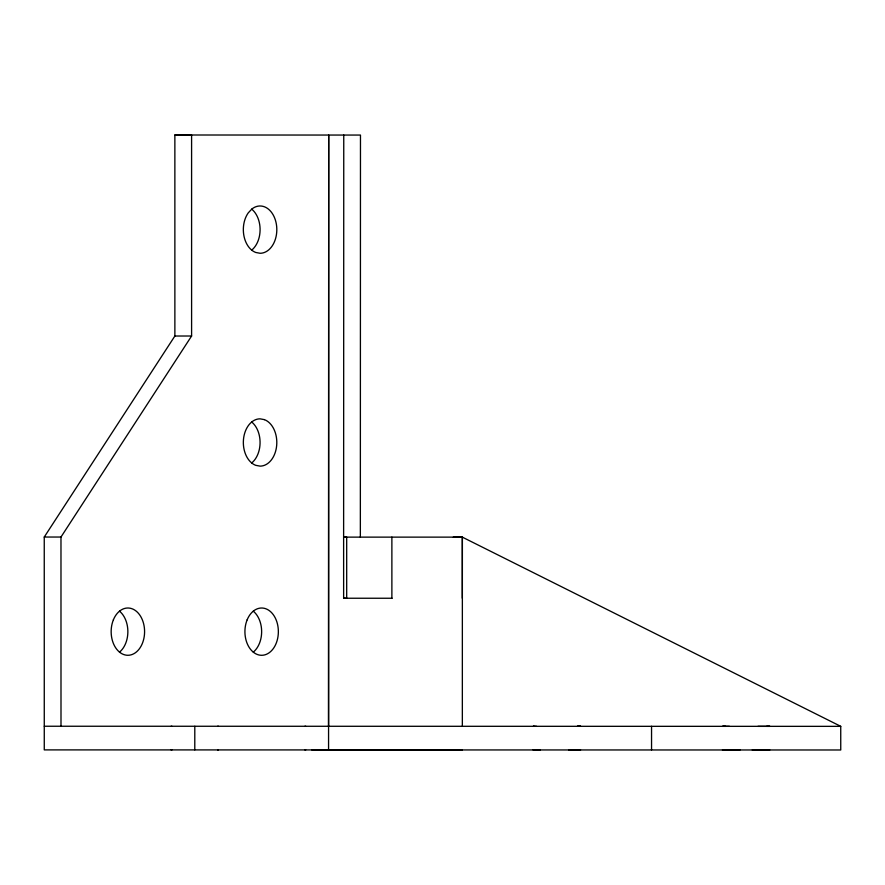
<?xml version="1.0" encoding="UTF-8"?>
<svg xmlns="http://www.w3.org/2000/svg" width="885" height="885" viewBox="0 0 885 885"><rect width="100%" height="100%" fill="white"/><g stroke="black" fill="none" stroke-linecap="round" stroke-linejoin="round"><path stroke-width="1.33" d="M60.999 726.242L60.976 537.04L191.602 336.012L191.591 134.985L174.865 134.996L174.876 336.023L44.25 537.04L44.272 749.894L840.75 749.982L840.739 726.331L462.324 537.129L343.623 537.129L343.634 598.238L346.688 598.249L346.688 537.14L343.623 537.129L343.756 135.062M194.788 749.883L194.8 726.264M328.545 726.253L328.689 135.051L328.567 749.894M360.35 537.129L360.472 135.062L174.865 134.996M453.297 537.14L462.368 537.073L462.346 726.242M651.548 749.938L651.548 726.286M251.727 209.148L248.231 212.898A23.652 16.726 90 0 0 255.743 252.468L260.09 253.276A23.652 16.726 90 0 0 276.673 232.711A23.652 16.726 90 0 0 264.416 206.78A23.674 16.782 88 0 0 251.727 209.148A23.652 16.726 90 0 1 251.727 250.112M462.357 537.106L462.324 598.238M534.097 726.297L533.29 726.297L536.454 726.308M174.876 336.023L191.602 336.012M44.25 537.04L60.976 537.04M343.634 598.238L392.11 598.249M44.272 726.242L840.75 726.353M171.137 726.275L171.944 726.275M217.633 726.275L218.44 726.275M304.905 726.275L305.712 726.275M729.417 726.342L722.492 726.342L725.656 726.353M757.969 726.353L769.795 726.353L766.62 726.353M171.126 749.894L171.933 749.894M217.621 749.894L218.429 749.894M304.905 749.894L305.712 749.894M462.324 749.927L311.819 749.905M540.215 749.927L533.29 749.927L536.454 749.927M568.756 749.938L580.582 749.938L577.418 749.927M740.015 749.971L722.492 749.971L725.656 749.971M752.261 749.982L769.784 749.982L766.62 749.971M391.878 537.118L391.878 598.238M119.497 611.17A23.652 16.726 90 0 1 119.508 652.134M253.276 611.17A23.652 16.726 90 0 1 253.287 652.134M251.705 422.001A23.652 16.726 90 0 1 251.716 462.966M580.593 726.308L577.418 726.319L580.593 726.308M264.405 419.634L260.068 418.837A23.652 16.726 90 0 0 243.486 439.391A23.652 16.726 90 0 0 255.743 465.333L260.09 466.13A23.652 16.726 90 0 0 276.662 445.564A23.652 16.726 90 0 0 264.405 419.634M113.391 619.81A23.652 16.726 90 0 0 127.871 655.287A23.652 16.726 90 0 0 142.352 619.821A23.652 16.726 90 0 0 113.391 619.81M247.158 619.821A23.652 16.726 90 0 0 261.65 655.298A23.652 16.726 90 0 0 276.12 619.821A23.652 16.726 90 0 0 247.158 619.821"/></g></svg>
